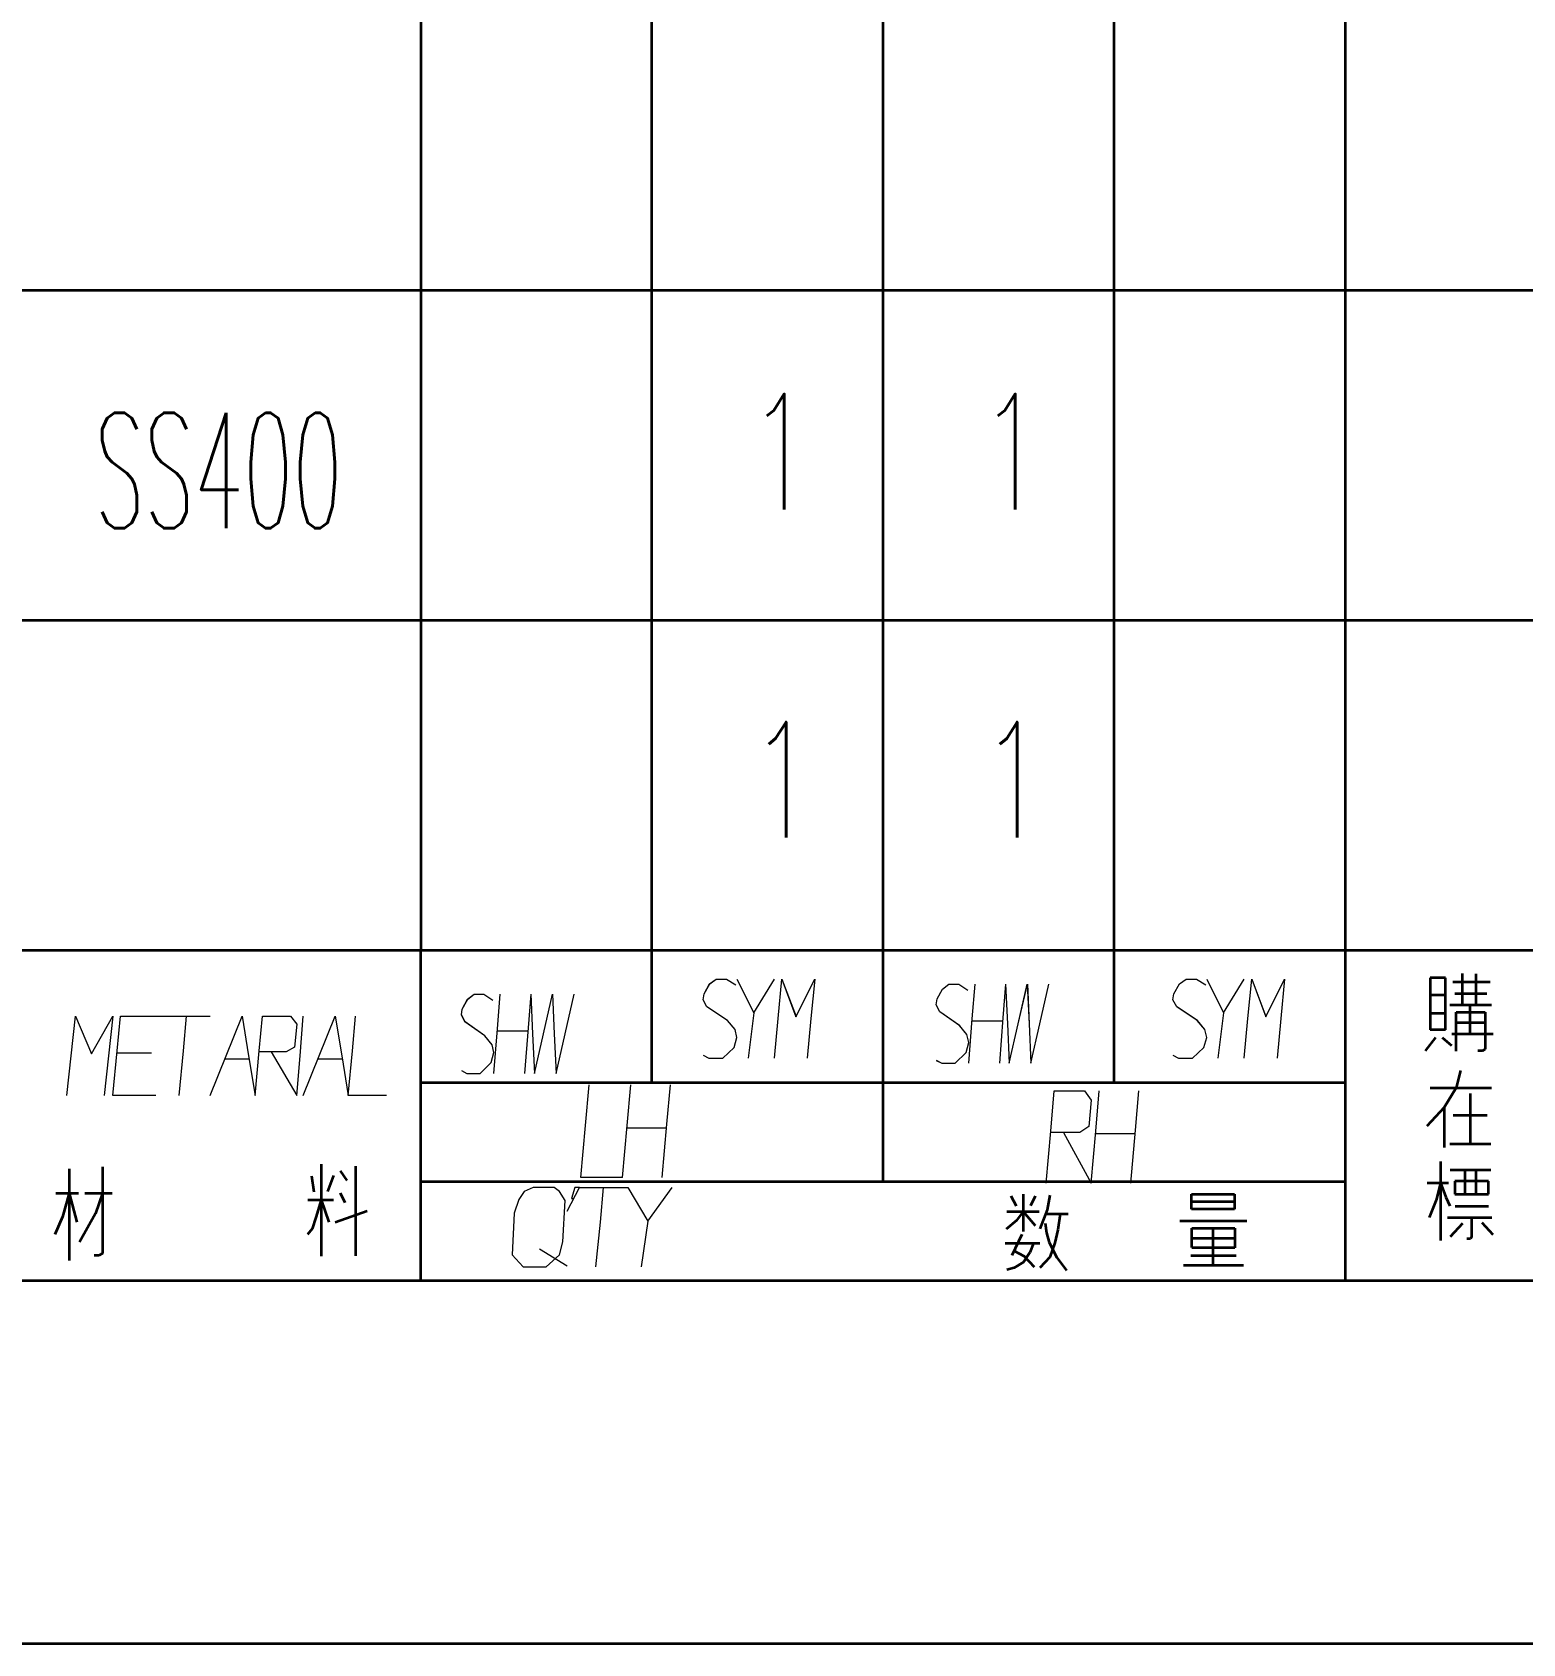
# Model space of a CAD drawing. Header units: millimetres. Extents: x 1333 to 104182, y -62616 to -5704.
# Drawn here: x 43487.09 to 43532.24, y -62437.83 to -62389 of the extents above; entities that cross this region are included whole.
import ezdxf
from ezdxf.enums import TextEntityAlignment as Align

# ---------------------------------------------------------------- set-up
doc = ezdxf.new("R2010")
doc.units = ezdxf.units.MM
doc.header["$LTSCALE"] = 0.5
doc.layers.add('08', color=1, linetype='Continuous')
doc.layers.add('SHM_LABEL', color=40, linetype='Continuous')
doc.styles.get("Standard").update_dxf_attribs({"font": 'simplex.shx'})

# ---------------------------------------------------------------- blocks, each defined once
blk = doc.blocks.new('D')
at = {"color": 7, "lineweight": 35}
for p, q in [((54356.08, -14049.043), (54076.08, -14049.043)), ((54356.08, -14069.043), (54076.08, -14069.043))]:
    blk.add_line(p, q, dxfattribs=at)
at = {"color": 7, "lineweight": 35, "ltscale": 0.25}
for p, q in [((54220.08, -14049.043), (54220.08, -14069.043)), ((54234.08, -14069.043), (54234.08, -14049.043)), ((54248.08, -14069.043), (54248.08, -14049.043)), ((54262.08, -14069.043), (54262.08, -14049.043)), ((54276.08, -14049.043), (54276.08, -14069.043))]:
    blk.add_line(p, q, dxfattribs=at)
blk = doc.blocks.new('arwear')
at = {"layer": '08', "color": 3, "xscale": 0.5, "yscale": 0.5, "zscale": 0.5}
for p in [(26347.04, -5572.506), (26347.04, -5582.506), (26347.04, -5592.506)]:
    blk.add_blockref('D', p, dxfattribs=at)
blk = doc.blocks.new('999')
at = {"color": 7, "lineweight": 35, "ltscale": 0.25}
for p, q in [((75711.98, -11391.12), (75711.98, -11301.12)), ((75732.98, -11391.12), (75732.98, -11301.12)), ((75753.98, -11391.12), (75753.98, -11301.12)), ((75774.98, -11301.12), (75774.98, -11391.12)), ((75690.98, -11331.12), (75690.98, -11391.12)), ((75690.98, -11391.12), (75690.98, -11421.12)), ((75711.98, -11421.12), (75711.98, -11391.12)), ((75732.98, -11421.12), (75732.98, -11391.12)), ((75753.98, -11421.12), (75753.98, -11391.12)), ((75774.98, -11391.12), (75774.98, -11421.12)), ((75690.98, -11451.12), (75690.98, -11421.12)), ((75690.98, -11451.12), (75690.98, -11421.12)), ((75774.98, -11421.12), (75774.98, -11451.12)), ((75774.98, -11421.12), (75774.98, -11451.12))]:
    blk.add_line(p, q, dxfattribs=at)
at = {"color": 7, "lineweight": 35}
for p, q in [((75894.98, -11361.12), (75474.98, -11361.12)), ((75894.98, -11391.12), (75474.98, -11391.12)), ((75894.98, -11421.12), (75474.98, -11421.12)), ((75894.98, -11421.12), (75474.98, -11421.12)), ((75894.98, -11421.12), (75474.98, -11421.12)), ((75690.98, -11433.12), (75774.98, -11433.12)), ((75690.98, -11433.12), (75774.98, -11433.12)), ((75774.98, -11442.12), (75690.98, -11442.12)), ((75774.98, -11442.12), (75690.98, -11442.12)), ((75894.98, -11451.12), (75474.98, -11451.12)), ((75894.98, -11451.12), (75474.98, -11451.12)), ((75894.98, -11451.12), (75474.98, -11451.12)), ((75894.98, -11451.12), (75474.98, -11451.12)), ((75849.98, -11484.12), (75474.98, -11484.12))]:
    blk.add_line(p, q, dxfattribs=at)
at = {"color": 7, "lineweight": 35, "ltscale": 0.1}
for p, q in [((75711.98, -11433.12), (75711.98, -11421.12)), ((75711.98, -11433.12), (75711.98, -11421.12)), ((75753.98, -11433.12), (75753.98, -11421.12)), ((75753.98, -11433.12), (75753.98, -11421.12))]:
    blk.add_line(p, q, dxfattribs=at)
at = {"color": 7, "lineweight": 35, "ltscale": 0.175}
blk.add_line((75732.98, -11442.12), (75732.98, -11421.12), dxfattribs=at)
blk.add_line((75732.98, -11442.12), (75732.98, -11421.12), dxfattribs=at)
at = {"color": 7, "lineweight": 35, "ltscale": 0.023636}
blk.add_line((75785.64, -11426.04), (75785.64, -11423.2), dxfattribs=at)
blk.add_line((75785.64, -11426.04), (75785.64, -11423.2), dxfattribs=at)
at = {"color": 7, "lineweight": 35, "ltscale": 0.023444}
blk.add_line((75786.87, -11426.04), (75786.87, -11423.22), dxfattribs=at)
blk.add_line((75786.87, -11426.04), (75786.87, -11423.22), dxfattribs=at)
at = {"color": 7, "lineweight": 35, "ltscale": 0.0392}
for p, q in [((75782.69, -11423.6), (75782.69, -11428.3)), ((75782.69, -11423.6), (75782.69, -11428.3)), ((75784.1, -11428.3), (75784.1, -11423.6)), ((75784.1, -11428.3), (75784.1, -11423.6))]:
    blk.add_line(p, q, dxfattribs=at)
at = {"color": 7, "lineweight": 35, "ltscale": 0.011743}
for p, q in [((75784.1, -11423.6), (75782.69, -11423.6)), ((75784.1, -11423.6), (75782.69, -11423.6)), ((75784.1, -11425.17), (75782.69, -11425.17)), ((75784.1, -11425.17), (75782.69, -11425.17)), ((75782.69, -11426.79), (75784.1, -11426.79)), ((75782.69, -11426.79), (75784.1, -11426.79)), ((75782.69, -11428.3), (75784.1, -11428.3)), ((75782.69, -11428.3), (75784.1, -11428.3))]:
    blk.add_line(p, q, dxfattribs=at)
at = {"color": 7, "lineweight": 35, "ltscale": 0.028223}
blk.add_line((75784.74, -11423.96), (75788.13, -11423.96), dxfattribs=at)
blk.add_line((75784.74, -11423.96), (75788.13, -11423.96), dxfattribs=at)
at = {"color": 7, "lineweight": 35, "ltscale": 0.02406}
blk.add_line((75784.95, -11425.01), (75787.84, -11425.01), dxfattribs=at)
blk.add_line((75784.95, -11425.01), (75787.84, -11425.01), dxfattribs=at)
at = {"color": 7, "lineweight": 35, "ltscale": 0.031445}
blk.add_line((75784.49, -11426.04), (75788.27, -11426.04), dxfattribs=at)
blk.add_line((75784.49, -11426.04), (75788.27, -11426.04), dxfattribs=at)
at = {"color": 7, "lineweight": 35, "ltscale": 0.021924}
blk.add_line((75786.31, -11426.04), (75786.31, -11428.67), dxfattribs=at)
blk.add_line((75786.31, -11426.04), (75786.31, -11428.67), dxfattribs=at)
at = {"color": 7, "lineweight": 35, "ltscale": 0.029422}
blk.add_line((75785.05, -11430.25), (75785.05, -11426.72), dxfattribs=at)
blk.add_line((75785.05, -11430.25), (75785.05, -11426.72), dxfattribs=at)
at = {"color": 7, "lineweight": 35, "ltscale": 0.022058}
for p, q in [((75785.05, -11426.72), (75787.7, -11426.72)), ((75785.05, -11426.72), (75787.7, -11426.72)), ((75785.05, -11427.65), (75787.7, -11427.65)), ((75785.05, -11427.65), (75787.7, -11427.65))]:
    blk.add_line(p, q, dxfattribs=at)
at = {"color": 7, "lineweight": 35, "ltscale": 0.027902}
blk.add_line((75787.7, -11426.72), (75787.7, -11430.07), dxfattribs=at)
blk.add_line((75787.7, -11426.72), (75787.7, -11430.07), dxfattribs=at)
at = {"color": 7, "lineweight": 35, "ltscale": 0.012808}
blk.add_line((75783.17, -11429.01), (75782.24, -11430.24), dxfattribs=at)
blk.add_line((75783.17, -11429.01), (75782.24, -11430.24), dxfattribs=at)
at = {"color": 7, "lineweight": 35, "ltscale": 0.009159}
blk.add_line((75783.8, -11429.02), (75784.64, -11429.73), dxfattribs=at)
blk.add_line((75783.8, -11429.02), (75784.64, -11429.73), dxfattribs=at)
at = {"color": 7, "lineweight": 35, "ltscale": 0.031348}
blk.add_line((75784.65, -11428.67), (75788.42, -11428.67), dxfattribs=at)
blk.add_line((75784.65, -11428.67), (75788.42, -11428.67), dxfattribs=at)
at = {"color": 7, "lineweight": 35, "ltscale": 0.003479}
blk.add_line((75787.44, -11430.22), (75787.02, -11430.22), dxfattribs=at)
blk.add_line((75787.44, -11430.22), (75787.02, -11430.22), dxfattribs=at)
at = {"color": 7, "lineweight": 35, "ltscale": 0.002541}
blk.add_line((75787.7, -11430.07), (75787.44, -11430.22), dxfattribs=at)
blk.add_line((75787.7, -11430.07), (75787.44, -11430.22), dxfattribs=at)
at = {"color": 7, "lineweight": 35, "ltscale": 0.013509}
blk.add_line((75785.45, -11432.03), (75785.05, -11433.6), dxfattribs=at)
blk.add_line((75785.45, -11432.03), (75785.05, -11433.6), dxfattribs=at)
at = {"color": 7, "lineweight": 35, "ltscale": 0.046594}
blk.add_line((75782.69, -11433.6), (75788.28, -11433.6), dxfattribs=at)
blk.add_line((75782.69, -11433.6), (75788.28, -11433.6), dxfattribs=at)
at = {"color": 7, "lineweight": 35, "ltscale": 0.017377}
blk.add_line((75785.05, -11433.6), (75783.96, -11435.38), dxfattribs=at)
blk.add_line((75785.05, -11433.6), (75783.96, -11435.38), dxfattribs=at)
at = {"color": 7, "lineweight": 35, "ltscale": 0.038058}
blk.add_line((75786.32, -11434.12), (75786.32, -11438.69), dxfattribs=at)
blk.add_line((75786.32, -11434.12), (75786.32, -11438.69), dxfattribs=at)
at = {"color": 7, "lineweight": 35, "ltscale": 0.019193}
blk.add_line((75783.96, -11435.38), (75782.4, -11437.07), dxfattribs=at)
blk.add_line((75783.96, -11435.38), (75782.4, -11437.07), dxfattribs=at)
at = {"color": 7, "lineweight": 35, "ltscale": 0.030276}
blk.add_line((75783.96, -11435.38), (75783.96, -11439.01), dxfattribs=at)
blk.add_line((75783.96, -11435.38), (75783.96, -11439.01), dxfattribs=at)
at = {"color": 7, "lineweight": 35, "ltscale": 0.025574}
for p, q in [((75784.79, -11436.07), (75787.86, -11436.07)), ((75784.79, -11436.07), (75787.86, -11436.07)), ((75787.99, -11442.06), (75784.93, -11442.06)), ((75787.99, -11442.06), (75784.93, -11442.06)), ((75784.93, -11443.27), (75787.99, -11443.27)), ((75784.93, -11443.27), (75787.99, -11443.27))]:
    blk.add_line(p, q, dxfattribs=at)
at = {"color": 7, "lineweight": 35, "ltscale": 0.030969}
blk.add_line((75784.48, -11438.69), (75788.2, -11438.69), dxfattribs=at)
blk.add_line((75784.48, -11438.69), (75788.2, -11438.69), dxfattribs=at)
at = {"color": 7, "lineweight": 35, "ltscale": 0.069342}
blk.add_line((75659.01, -11440.96), (75659.01, -11449.28), dxfattribs=at)
blk.add_line((75659.01, -11440.96), (75659.01, -11449.28), dxfattribs=at)
at = {"color": 7, "lineweight": 35, "ltscale": 0.06571}
blk.add_line((75662.05, -11440.77), (75662.05, -11448.65), dxfattribs=at)
blk.add_line((75662.05, -11440.77), (75662.05, -11448.65), dxfattribs=at)
at = {"color": 7, "lineweight": 35, "ltscale": 0.069489}
blk.add_line((75681.92, -11440.54), (75681.92, -11448.88), dxfattribs=at)
blk.add_line((75681.92, -11440.54), (75681.92, -11448.88), dxfattribs=at)
at = {"color": 7, "lineweight": 35, "ltscale": 0.008663}
blk.add_line((75683.66, -11441.15), (75684.25, -11442.01), dxfattribs=at)
blk.add_line((75683.66, -11441.15), (75684.25, -11442.01), dxfattribs=at)
at = {"color": 7, "lineweight": 35, "ltscale": 0.067746}
blk.add_line((75685.05, -11440.72), (75685.03, -11448.85), dxfattribs=at)
blk.add_line((75685.05, -11440.72), (75685.03, -11448.85), dxfattribs=at)
at = {"color": 7, "lineweight": 35, "ltscale": 0.059796}
blk.add_line((75783.63, -11440.29), (75783.63, -11447.46), dxfattribs=at)
blk.add_line((75783.63, -11440.29), (75783.63, -11447.46), dxfattribs=at)
at = {"color": 7, "lineweight": 35, "ltscale": 0.030872}
blk.add_line((75784.52, -11441.03), (75788.22, -11441.03), dxfattribs=at)
blk.add_line((75784.52, -11441.03), (75788.22, -11441.03), dxfattribs=at)
at = {"color": 7, "lineweight": 35, "ltscale": 0.018698}
for p, q in [((75785.88, -11443.27), (75785.88, -11441.03)), ((75785.88, -11443.27), (75785.88, -11441.03)), ((75786.89, -11443.27), (75786.89, -11441.03)), ((75786.89, -11443.27), (75786.89, -11441.03))]:
    blk.add_line(p, q, dxfattribs=at)
at = {"color": 7, "lineweight": 35, "ltscale": 0.012191}
blk.add_line((75681.05, -11441.59), (75681.25, -11443.04), dxfattribs=at)
blk.add_line((75681.05, -11441.59), (75681.25, -11443.04), dxfattribs=at)
at = {"color": 7, "lineweight": 35, "ltscale": 0.012873}
blk.add_line((75683.03, -11441.57), (75682.49, -11443.02), dxfattribs=at)
blk.add_line((75683.03, -11441.57), (75682.49, -11443.02), dxfattribs=at)
at = {"color": 7, "lineweight": 35, "ltscale": 0.016113}
blk.add_line((75782.43, -11442.22), (75784.36, -11442.22), dxfattribs=at)
blk.add_line((75782.43, -11442.22), (75784.36, -11442.22), dxfattribs=at)
at = {"color": 7, "lineweight": 35, "ltscale": 0.012802}
blk.add_line((75783.63, -11442.22), (75783.27, -11443.71), dxfattribs=at)
blk.add_line((75783.63, -11442.22), (75783.27, -11443.71), dxfattribs=at)
at = {"color": 7, "lineweight": 35, "ltscale": 0.011619}
blk.add_line((75783.63, -11442.22), (75784.11, -11443.53), dxfattribs=at)
blk.add_line((75783.63, -11442.22), (75784.11, -11443.53), dxfattribs=at)
at = {"color": 7, "lineweight": 35, "ltscale": 0.010062}
for p, q in [((75784.93, -11442.06), (75784.93, -11443.27)), ((75784.93, -11442.06), (75784.93, -11443.27)), ((75787.99, -11443.27), (75787.99, -11442.06)), ((75787.99, -11443.27), (75787.99, -11442.06))]:
    blk.add_line(p, q, dxfattribs=at)
at = {"color": 7, "lineweight": 35, "ltscale": 0.016968}
blk.add_line((75657.82, -11443.15), (75659.86, -11443.15), dxfattribs=at)
blk.add_line((75657.82, -11443.15), (75659.86, -11443.15), dxfattribs=at)
at = {"color": 7, "lineweight": 35, "ltscale": 0.018792}
blk.add_line((75659.01, -11443.15), (75658.42, -11445.32), dxfattribs=at)
blk.add_line((75659.01, -11443.15), (75658.42, -11445.32), dxfattribs=at)
at = {"color": 7, "lineweight": 35, "ltscale": 0.022987}
blk.add_line((75659.01, -11443.15), (75659.72, -11445.81), dxfattribs=at)
blk.add_line((75659.01, -11443.15), (75659.72, -11445.81), dxfattribs=at)
at = {"color": 7, "lineweight": 35, "ltscale": 0.02074}
blk.add_line((75660.45, -11443.18), (75662.94, -11443.18), dxfattribs=at)
blk.add_line((75660.45, -11443.18), (75662.94, -11443.18), dxfattribs=at)
at = {"color": 7, "lineweight": 35, "ltscale": 0.016182}
blk.add_line((75662.05, -11443.18), (75661.41, -11445.01), dxfattribs=at)
blk.add_line((75662.05, -11443.18), (75661.41, -11445.01), dxfattribs=at)
at = {"color": 7, "lineweight": 35, "ltscale": 0.01958}
blk.add_line((75680.7, -11443.77), (75683.05, -11443.77), dxfattribs=at)
blk.add_line((75680.7, -11443.77), (75683.05, -11443.77), dxfattribs=at)
at = {"color": 7, "lineweight": 35, "ltscale": 0.013935}
blk.add_line((75681.92, -11443.77), (75681.44, -11445.38), dxfattribs=at)
blk.add_line((75681.92, -11443.77), (75681.44, -11445.38), dxfattribs=at)
at = {"color": 7, "lineweight": 35, "ltscale": 0.01783}
blk.add_line((75681.92, -11443.77), (75682.61, -11445.79), dxfattribs=at)
blk.add_line((75681.92, -11443.77), (75682.61, -11445.79), dxfattribs=at)
at = {"color": 7, "lineweight": 35, "ltscale": 0.008252}
blk.add_line((75683.64, -11443.12), (75684.07, -11444.01), dxfattribs=at)
blk.add_line((75683.64, -11443.12), (75684.07, -11444.01), dxfattribs=at)
at = {"color": 7, "lineweight": 35, "ltscale": 0.008518}
blk.add_line((75744.59, -11443.41), (75745.07, -11444.31), dxfattribs=at)
blk.add_line((75744.59, -11443.41), (75745.07, -11444.31), dxfattribs=at)
at = {"color": 7, "lineweight": 35, "ltscale": 0.028314}
blk.add_line((75745.71, -11443.25), (75745.71, -11446.65), dxfattribs=at)
blk.add_line((75745.71, -11443.25), (75745.71, -11446.65), dxfattribs=at)
at = {"color": 7, "lineweight": 35, "ltscale": 0.008176}
blk.add_line((75746.79, -11443.44), (75746.37, -11444.32), dxfattribs=at)
blk.add_line((75746.79, -11443.44), (75746.37, -11444.32), dxfattribs=at)
at = {"color": 7, "lineweight": 35, "ltscale": 0.011314}
blk.add_line((75748.13, -11443.35), (75747.88, -11444.68), dxfattribs=at)
blk.add_line((75748.13, -11443.35), (75747.88, -11444.68), dxfattribs=at)
at = {"color": 7, "lineweight": 35, "ltscale": 0.011401}
for p, q in [((75761, -11444.62), (75761, -11443.25)), ((75761, -11444.62), (75761, -11443.25)), ((75764.92, -11443.25), (75764.92, -11444.62)), ((75764.92, -11443.25), (75764.92, -11444.62))]:
    blk.add_line(p, q, dxfattribs=at)
at = {"color": 7, "lineweight": 35, "ltscale": 0.032642}
for p, q in [((75761, -11443.91), (75764.92, -11443.91)), ((75761, -11443.91), (75764.92, -11443.91)), ((75764.92, -11444.62), (75761, -11444.62)), ((75764.92, -11444.62), (75761, -11444.62)), ((75761.03, -11446.34), (75764.95, -11446.34)), ((75761.03, -11446.34), (75764.95, -11446.34)), ((75761.03, -11447.26), (75764.95, -11447.26)), ((75761.03, -11447.26), (75764.95, -11447.26)), ((75764.95, -11448.13), (75761.03, -11448.13)), ((75764.95, -11448.13), (75761.03, -11448.13))]:
    blk.add_line(p, q, dxfattribs=at)
at = {"color": 7, "lineweight": 35, "ltscale": 0.032544}
blk.add_line((75761.02, -11443.25), (75764.92, -11443.25), dxfattribs=at)
blk.add_line((75761.02, -11443.25), (75764.92, -11443.25), dxfattribs=at)
at = {"color": 7, "lineweight": 35, "ltscale": 0.015063}
blk.add_line((75783.27, -11443.71), (75782.59, -11445.39), dxfattribs=at)
blk.add_line((75783.27, -11443.71), (75782.59, -11445.39), dxfattribs=at)
at = {"color": 7, "lineweight": 35, "ltscale": 0.007294}
blk.add_line((75784.11, -11443.53), (75784.49, -11444.32), dxfattribs=at)
blk.add_line((75784.11, -11443.53), (75784.49, -11444.32), dxfattribs=at)
at = {"color": 7, "lineweight": 35, "ltscale": 0.014579}
blk.add_line((75658.42, -11445.32), (75657.72, -11446.93), dxfattribs=at)
blk.add_line((75658.42, -11445.32), (75657.72, -11446.93), dxfattribs=at)
at = {"color": 7, "lineweight": 35, "ltscale": 0.024906}
blk.add_line((75661.41, -11445.01), (75659.97, -11447.63), dxfattribs=at)
blk.add_line((75661.41, -11445.01), (75659.97, -11447.63), dxfattribs=at)
at = {"color": 7, "lineweight": 35, "ltscale": 0.009193}
blk.add_line((75681.44, -11445.38), (75681.1, -11446.42), dxfattribs=at)
blk.add_line((75681.44, -11445.38), (75681.1, -11446.42), dxfattribs=at)
at = {"color": 7, "lineweight": 35, "ltscale": 0.025879}
blk.add_line((75683.19, -11445.81), (75686.11, -11444.76), dxfattribs=at)
blk.add_line((75683.19, -11445.81), (75686.11, -11444.76), dxfattribs=at)
at = {"color": 7, "lineweight": 35, "ltscale": 0.024341}
blk.add_line((75744.24, -11444.82), (75747.16, -11444.82), dxfattribs=at)
blk.add_line((75744.24, -11444.82), (75747.16, -11444.82), dxfattribs=at)
at = {"color": 7, "lineweight": 35, "ltscale": 0.008584}
blk.add_line((75745.71, -11444.82), (75745.11, -11445.66), dxfattribs=at)
blk.add_line((75745.71, -11444.82), (75745.11, -11445.66), dxfattribs=at)
at = {"color": 7, "lineweight": 35, "ltscale": 0.014026}
blk.add_line((75745.71, -11444.82), (75746.79, -11446.11), dxfattribs=at)
blk.add_line((75745.71, -11444.82), (75746.79, -11446.11), dxfattribs=at)
at = {"color": 7, "lineweight": 35, "ltscale": 0.01548}
blk.add_line((75747.88, -11444.68), (75747.22, -11446.42), dxfattribs=at)
blk.add_line((75747.88, -11444.68), (75747.22, -11446.42), dxfattribs=at)
at = {"color": 7, "lineweight": 35, "ltscale": 0.017078}
blk.add_line((75747.74, -11445.03), (75749.79, -11445.03), dxfattribs=at)
blk.add_line((75747.74, -11445.03), (75749.79, -11445.03), dxfattribs=at)
at = {"color": 7, "lineweight": 35, "ltscale": 0.012422}
blk.add_line((75749.06, -11445.03), (75748.86, -11446.51), dxfattribs=at)
blk.add_line((75749.06, -11445.03), (75748.86, -11446.51), dxfattribs=at)
at = {"color": 7, "lineweight": 35, "ltscale": 0.033533}
blk.add_line((75784.27, -11445.37), (75788.29, -11445.37), dxfattribs=at)
blk.add_line((75784.27, -11445.37), (75788.29, -11445.37), dxfattribs=at)
at = {"color": 7, "lineweight": 35, "ltscale": 0.025293}
blk.add_line((75784.96, -11444.34), (75787.99, -11444.34), dxfattribs=at)
blk.add_line((75784.96, -11444.34), (75787.99, -11444.34), dxfattribs=at)
at = {"color": 7, "lineweight": 35, "ltscale": 0.014618}
blk.add_line((75786.46, -11445.37), (75786.46, -11447.12), dxfattribs=at)
blk.add_line((75786.46, -11445.37), (75786.46, -11447.12), dxfattribs=at)
at = {"color": 7, "lineweight": 35, "ltscale": 0.005467}
blk.add_line((75681.1, -11446.42), (75680.68, -11446.93), dxfattribs=at)
blk.add_line((75681.1, -11446.42), (75680.68, -11446.93), dxfattribs=at)
at = {"color": 7, "lineweight": 35, "ltscale": 0.010166}
blk.add_line((75745.11, -11445.66), (75744.18, -11446.45), dxfattribs=at)
blk.add_line((75745.11, -11445.66), (75744.18, -11446.45), dxfattribs=at)
at = {"color": 7, "lineweight": 35, "ltscale": 0.017617}
blk.add_line((75745.59, -11446.93), (75744.68, -11448.84), dxfattribs=at)
blk.add_line((75745.59, -11446.93), (75744.68, -11448.84), dxfattribs=at)
at = {"color": 7, "lineweight": 35, "ltscale": 0.007306}
blk.add_line((75747.7, -11445.9), (75747.82, -11446.77), dxfattribs=at)
blk.add_line((75747.7, -11445.9), (75747.82, -11446.77), dxfattribs=at)
at = {"color": 7, "lineweight": 35, "ltscale": 0.007537}
blk.add_line((75747.82, -11446.77), (75748.07, -11447.64), dxfattribs=at)
blk.add_line((75747.82, -11446.77), (75748.07, -11447.64), dxfattribs=at)
at = {"color": 7, "lineweight": 35, "ltscale": 0.01008}
blk.add_line((75748.86, -11446.51), (75748.59, -11447.69), dxfattribs=at)
blk.add_line((75748.86, -11446.51), (75748.59, -11447.69), dxfattribs=at)
at = {"color": 7, "lineweight": 35, "ltscale": 0.050842}
blk.add_line((75759.94, -11445.68), (75766.04, -11445.68), dxfattribs=at)
blk.add_line((75759.94, -11445.68), (75766.04, -11445.68), dxfattribs=at)
at = {"color": 7, "lineweight": 35, "ltscale": 0.014771}
blk.add_line((75761.03, -11448.11), (75761.03, -11446.34), dxfattribs=at)
blk.add_line((75761.03, -11448.11), (75761.03, -11446.34), dxfattribs=at)
at = {"color": 7, "lineweight": 35, "ltscale": 0.028152}
blk.add_line((75762.96, -11446.34), (75762.96, -11449.72), dxfattribs=at)
blk.add_line((75762.96, -11446.34), (75762.96, -11449.72), dxfattribs=at)
at = {"color": 7, "lineweight": 35, "ltscale": 0.014868}
blk.add_line((75764.95, -11446.34), (75764.95, -11448.13), dxfattribs=at)
blk.add_line((75764.95, -11446.34), (75764.95, -11448.13), dxfattribs=at)
at = {"color": 7, "lineweight": 35, "ltscale": 0.013686}
blk.add_line((75785.63, -11445.92), (75784.52, -11447.13), dxfattribs=at)
blk.add_line((75785.63, -11445.92), (75784.52, -11447.13), dxfattribs=at)
at = {"color": 7, "lineweight": 35, "ltscale": 0.012279}
blk.add_line((75787.39, -11445.84), (75788.39, -11446.93), dxfattribs=at)
blk.add_line((75787.39, -11445.84), (75788.39, -11446.93), dxfattribs=at)
at = {"color": 7, "lineweight": 35, "ltscale": 0.026282}
blk.add_line((75744.08, -11447.7), (75747.24, -11447.7), dxfattribs=at)
blk.add_line((75744.08, -11447.7), (75747.24, -11447.7), dxfattribs=at)
at = {"color": 7, "lineweight": 35, "ltscale": 0.008672}
blk.add_line((75744.89, -11448.41), (75745.81, -11448.9), dxfattribs=at)
blk.add_line((75744.89, -11448.41), (75745.81, -11448.9), dxfattribs=at)
at = {"color": 7, "lineweight": 35, "ltscale": 0.00769}
blk.add_line((75746.64, -11447.7), (75746.33, -11448.57), dxfattribs=at)
blk.add_line((75746.64, -11447.7), (75746.33, -11448.57), dxfattribs=at)
at = {"color": 7, "lineweight": 35, "ltscale": 0.012889}
blk.add_line((75748.07, -11447.64), (75748.77, -11449.02), dxfattribs=at)
blk.add_line((75748.07, -11447.64), (75748.77, -11449.02), dxfattribs=at)
at = {"color": 7, "lineweight": 35, "ltscale": 0.011406}
blk.add_line((75748.59, -11447.69), (75748.13, -11448.98), dxfattribs=at)
blk.add_line((75748.59, -11447.69), (75748.13, -11448.98), dxfattribs=at)
at = {"color": 7, "lineweight": 35, "ltscale": 0.002759}
blk.add_line((75786.35, -11447.32), (75786.02, -11447.32), dxfattribs=at)
blk.add_line((75786.35, -11447.32), (75786.02, -11447.32), dxfattribs=at)
at = {"color": 7, "lineweight": 35, "ltscale": 0.001881}
blk.add_line((75786.46, -11447.12), (75786.35, -11447.32), dxfattribs=at)
blk.add_line((75786.46, -11447.12), (75786.35, -11447.32), dxfattribs=at)
at = {"color": 7, "lineweight": 35, "ltscale": 0.003687}
blk.add_line((75661.73, -11448.84), (75661.29, -11448.84), dxfattribs=at)
blk.add_line((75661.73, -11448.84), (75661.29, -11448.84), dxfattribs=at)
at = {"color": 7, "lineweight": 35, "ltscale": 0.003115}
blk.add_line((75662.05, -11448.65), (75661.73, -11448.84), dxfattribs=at)
blk.add_line((75662.05, -11448.65), (75661.73, -11448.84), dxfattribs=at)
at = {"color": 7, "lineweight": 35, "ltscale": 0.005721}
blk.add_line((75744.88, -11449.94), (75744.22, -11450.14), dxfattribs=at)
blk.add_line((75744.88, -11449.94), (75744.22, -11450.14), dxfattribs=at)
at = {"color": 7, "lineweight": 35, "ltscale": 0.008287}
blk.add_line((75745.73, -11449.43), (75744.88, -11449.94), dxfattribs=at)
blk.add_line((75745.73, -11449.43), (75744.88, -11449.94), dxfattribs=at)
at = {"color": 7, "lineweight": 35, "ltscale": 0.008688}
blk.add_line((75746.33, -11448.57), (75745.73, -11449.43), dxfattribs=at)
blk.add_line((75746.33, -11448.57), (75745.73, -11449.43), dxfattribs=at)
at = {"color": 7, "lineweight": 35, "ltscale": 0.010938}
blk.add_line((75745.81, -11448.9), (75746.72, -11449.85), dxfattribs=at)
blk.add_line((75745.81, -11448.9), (75746.72, -11449.85), dxfattribs=at)
at = {"color": 7, "lineweight": 35, "ltscale": 0.011033}
blk.add_line((75748.13, -11448.98), (75747.22, -11449.94), dxfattribs=at)
blk.add_line((75748.13, -11448.98), (75747.22, -11449.94), dxfattribs=at)
at = {"color": 7, "lineweight": 35, "ltscale": 0.012107}
blk.add_line((75748.77, -11449.02), (75749.64, -11450.19), dxfattribs=at)
blk.add_line((75748.77, -11449.02), (75749.64, -11450.19), dxfattribs=at)
at = {"color": 7, "lineweight": 35, "ltscale": 0.045593}
blk.add_line((75760.27, -11449.72), (75765.74, -11449.72), dxfattribs=at)
blk.add_line((75760.27, -11449.72), (75765.74, -11449.72), dxfattribs=at)
at = {"color": 7, "lineweight": 35, "ltscale": 0.034314}
blk.add_line((75760.95, -11448.83), (75765.06, -11448.83), dxfattribs=at)
blk.add_line((75760.95, -11448.83), (75765.06, -11448.83), dxfattribs=at)
at = {"color": 7, "lineweight": 13}
for points in [[(75716.63, -11430.63), (75717.14, -11430.9), (75718.42, -11430.9), (75719.44, -11429.91), (75719.7, -11429.01), (75719.53, -11428.29), (75718.84, -11427.48), (75716.97, -11426.22), (75716.63, -11425.59), (75716.71, -11425.05), (75717.22, -11424.15), (75717.82, -11423.7), (75718.76, -11423.7), (75719.61, -11424.24)], [(75716.63, -11430.63), (75717.14, -11430.9), (75718.42, -11430.9), (75719.44, -11429.91), (75719.7, -11429.01), (75719.53, -11428.29), (75718.84, -11427.48), (75716.97, -11426.22), (75716.63, -11425.59), (75716.71, -11425.05), (75717.22, -11424.15), (75717.82, -11423.7), (75718.76, -11423.7), (75719.61, -11424.24)], [(75719.7, -11423.7), (75721.23, -11426.76), (75720.72, -11430.9)], [(75719.7, -11423.7), (75721.23, -11426.76), (75720.72, -11430.9)], [(75721.23, -11426.76), (75723.11, -11423.7)], [(75721.23, -11426.76), (75723.11, -11423.7)], [(75723.11, -11430.9), (75723.45, -11427.3), (75723.79, -11423.7), (75725.07, -11427.12), (75726.77, -11423.7), (75726.43, -11427.3), (75726.09, -11430.9)], [(75723.11, -11430.9), (75723.45, -11427.3), (75723.79, -11423.7), (75725.07, -11427.12), (75726.77, -11423.7), (75726.43, -11427.3), (75726.09, -11430.9)], [(75737.81, -11431.09), (75738.31, -11431.36), (75739.53, -11431.36), (75740.52, -11430.37), (75740.76, -11429.47), (75740.6, -11428.75), (75739.94, -11427.94), (75738.14, -11426.68), (75737.81, -11426.05), (75737.9, -11425.51), (75738.39, -11424.61), (75738.96, -11424.16), (75739.86, -11424.16), (75740.68, -11424.7)], [(75737.81, -11431.09), (75738.31, -11431.36), (75739.53, -11431.36), (75740.52, -11430.37), (75740.76, -11429.47), (75740.6, -11428.75), (75739.94, -11427.94), (75738.14, -11426.68), (75737.81, -11426.05), (75737.9, -11425.51), (75738.39, -11424.61), (75738.96, -11424.16), (75739.86, -11424.16), (75740.68, -11424.7)], [(75740.76, -11431.36), (75741.09, -11427.31), (75741.34, -11424.16)], [(75740.76, -11431.36), (75741.09, -11427.31), (75741.34, -11424.16)], [(75744.12, -11424.16), (75743.87, -11427.22), (75743.55, -11431.36)], [(75744.12, -11424.16), (75743.87, -11427.22), (75743.55, -11431.36)], [(75744.12, -11424.16), (75744.28, -11427.76), (75744.45, -11431.36), (75745.27, -11427.76), (75746.09, -11424.16), (75746.25, -11427.76), (75746.41, -11431.36), (75747.23, -11427.76), (75748.05, -11424.16)], [(75744.12, -11424.16), (75744.28, -11427.76), (75744.45, -11431.36), (75745.27, -11427.76), (75746.09, -11424.16), (75746.25, -11427.76), (75746.41, -11431.36), (75747.23, -11427.76), (75748.05, -11424.16)], [(75759.32, -11430.63), (75759.83, -11430.9), (75761.11, -11430.9), (75762.13, -11429.91), (75762.39, -11429.01), (75762.22, -11428.29), (75761.54, -11427.48), (75759.66, -11426.22), (75759.32, -11425.59), (75759.4, -11425.05), (75759.92, -11424.15), (75760.51, -11423.7), (75761.45, -11423.7), (75762.3, -11424.24)], [(75759.32, -11430.63), (75759.83, -11430.9), (75761.11, -11430.9), (75762.13, -11429.91), (75762.39, -11429.01), (75762.22, -11428.29), (75761.54, -11427.48), (75759.66, -11426.22), (75759.32, -11425.59), (75759.4, -11425.05), (75759.92, -11424.15), (75760.51, -11423.7), (75761.45, -11423.7), (75762.3, -11424.24)], [(75762.39, -11423.7), (75763.92, -11426.76), (75763.41, -11430.9)], [(75762.39, -11423.7), (75763.92, -11426.76), (75763.41, -11430.9)], [(75763.92, -11426.76), (75765.8, -11423.7)], [(75763.92, -11426.76), (75765.8, -11423.7)], [(75765.8, -11430.9), (75766.14, -11427.3), (75766.48, -11423.7), (75767.76, -11427.12), (75769.46, -11423.7), (75769.12, -11427.3), (75768.78, -11430.9)], [(75765.8, -11430.9), (75766.14, -11427.3), (75766.48, -11423.7), (75767.76, -11427.12), (75769.46, -11423.7), (75769.12, -11427.3), (75768.78, -11430.9)], [(75694.66, -11432.01), (75695.15, -11432.28), (75696.38, -11432.28), (75697.36, -11431.29), (75697.61, -11430.39), (75697.45, -11429.67), (75696.79, -11428.86), (75694.99, -11427.6), (75694.66, -11426.97), (75694.74, -11426.43), (75695.23, -11425.53), (75695.81, -11425.08), (75696.71, -11425.08), (75697.53, -11425.62)], [(75694.66, -11432.01), (75695.15, -11432.28), (75696.38, -11432.28), (75697.36, -11431.29), (75697.61, -11430.39), (75697.45, -11429.67), (75696.79, -11428.86), (75694.99, -11427.6), (75694.66, -11426.97), (75694.74, -11426.43), (75695.23, -11425.53), (75695.81, -11425.08), (75696.71, -11425.08), (75697.53, -11425.62)], [(75697.61, -11432.28), (75697.94, -11428.23), (75698.18, -11425.08)], [(75697.61, -11432.28), (75697.94, -11428.23), (75698.18, -11425.08)], [(75700.97, -11425.08), (75700.72, -11428.14), (75700.39, -11432.28)], [(75700.97, -11425.08), (75700.72, -11428.14), (75700.39, -11432.28)], [(75700.97, -11425.08), (75701.13, -11428.68), (75701.29, -11432.28), (75702.11, -11428.68), (75702.93, -11425.08), (75703.1, -11428.68), (75703.26, -11432.28), (75704.08, -11428.68), (75704.9, -11425.08)], [(75700.97, -11425.08), (75701.13, -11428.68), (75701.29, -11432.28), (75702.11, -11428.68), (75702.93, -11425.08), (75703.1, -11428.68), (75703.26, -11432.28), (75704.08, -11428.68), (75704.9, -11425.08)], [(75658.81, -11434.29), (75659.2, -11430.69), (75659.59, -11427.09), (75661.04, -11430.51), (75662.99, -11427.09), (75662.6, -11430.69), (75662.21, -11434.29)], [(75658.81, -11434.29), (75659.2, -11430.69), (75659.59, -11427.09), (75661.04, -11430.51), (75662.99, -11427.09), (75662.6, -11430.69), (75662.21, -11434.29)], [(75666.88, -11434.29), (75662.99, -11434.29), (75663.38, -11430.24), (75663.67, -11427.09), (75667.56, -11427.09)], [(75666.88, -11434.29), (75662.99, -11434.29), (75663.38, -11430.24), (75663.67, -11427.09), (75667.56, -11427.09)], [(75667.56, -11427.09), (75671.83, -11427.09)], [(75667.56, -11427.09), (75671.83, -11427.09)], [(75669.01, -11434.29), (75669.4, -11430.24), (75669.69, -11427.09)], [(75669.01, -11434.29), (75669.4, -11430.24), (75669.69, -11427.09)], [(75671.83, -11434.29), (75673.29, -11430.69), (75674.75, -11427.09), (75675.33, -11430.69), (75675.91, -11434.29)], [(75671.83, -11434.29), (75673.29, -11430.69), (75674.75, -11427.09), (75675.33, -11430.69), (75675.91, -11434.29)], [(75675.91, -11434.29), (75676.3, -11430.24), (75676.6, -11427.09), (75679.12, -11427.09), (75679.71, -11427.81), (75679.51, -11429.88), (75678.73, -11430.33), (75676.3, -11430.33)], [(75675.91, -11434.29), (75676.3, -11430.24), (75676.6, -11427.09), (75679.12, -11427.09), (75679.71, -11427.81), (75679.51, -11429.88), (75678.73, -11430.33), (75676.3, -11430.33)], [(75679.71, -11434.29), (75680, -11430.69), (75680.29, -11427.09)], [(75679.71, -11434.29), (75680, -11430.69), (75680.29, -11427.09)], [(75680.29, -11434.29), (75681.75, -11430.69), (75683.2, -11427.09), (75683.79, -11430.69), (75684.37, -11434.29)], [(75680.29, -11434.29), (75681.75, -11430.69), (75683.2, -11427.09), (75683.79, -11430.69), (75684.37, -11434.29)], [(75687.87, -11434.29), (75684.37, -11434.29), (75684.76, -11430.24), (75685.05, -11427.09)], [(75687.87, -11434.29), (75684.37, -11434.29), (75684.76, -11430.24), (75685.05, -11427.09)], [(75741.09, -11427.49), (75743.87, -11427.49)], [(75741.09, -11427.49), (75743.87, -11427.49)], [(75697.94, -11428.41), (75700.72, -11428.41)], [(75697.94, -11428.41), (75700.72, -11428.41)], [(75663.38, -11430.42), (75666.49, -11430.42)], [(75663.38, -11430.42), (75666.49, -11430.42)], [(75677.37, -11430.33), (75679.71, -11434.29)], [(75677.37, -11430.33), (75679.71, -11434.29)], [(75673.19, -11430.96), (75675.33, -11430.96)], [(75673.19, -11430.96), (75675.33, -11430.96)], [(75681.65, -11430.96), (75683.79, -11430.96)], [(75681.65, -11430.96), (75683.79, -11430.96)], [(75709.31, -11441.73), (75705.53, -11441.73), (75705.95, -11437.01), (75706.27, -11433.33)], [(75709.31, -11441.73), (75705.53, -11441.73), (75705.95, -11437.01), (75706.27, -11433.33)], [(75709.31, -11441.73), (75709.73, -11437.01), (75710.05, -11433.33)], [(75709.31, -11441.73), (75709.73, -11437.01), (75710.05, -11433.33)], [(75713.62, -11433.33), (75713.3, -11436.9), (75712.88, -11441.73)], [(75713.62, -11433.33), (75713.3, -11436.9), (75712.88, -11441.73)], [(75747.8, -11442.27), (75748.22, -11437.54), (75748.54, -11433.87), (75751.27, -11433.87), (75751.9, -11434.71), (75751.69, -11437.12), (75750.85, -11437.65), (75748.22, -11437.65)], [(75747.8, -11442.27), (75748.22, -11437.54), (75748.54, -11433.87), (75751.27, -11433.87), (75751.9, -11434.71), (75751.69, -11437.12), (75750.85, -11437.65), (75748.22, -11437.65)], [(75751.9, -11442.27), (75752.32, -11437.54), (75752.63, -11433.87)], [(75751.9, -11442.27), (75752.32, -11437.54), (75752.63, -11433.87)], [(75756.2, -11433.87), (75755.89, -11437.44), (75755.47, -11442.27)], [(75756.2, -11433.87), (75755.89, -11437.44), (75755.47, -11442.27)], [(75709.73, -11437.22), (75713.3, -11437.22)], [(75709.73, -11437.22), (75713.3, -11437.22)], [(75749.38, -11437.65), (75751.9, -11442.27)], [(75749.38, -11437.65), (75751.9, -11442.27)], [(75752.32, -11437.75), (75755.89, -11437.75)], [(75752.32, -11437.75), (75755.89, -11437.75)], [(75704.28, -11444.81), (75705.38, -11442.65), (75704.98, -11442.65), (75704.68, -11443.64), (75704.88, -11443.64)], [(75704.28, -11444.81), (75705.38, -11442.65), (75704.98, -11442.65), (75704.68, -11443.64), (75704.88, -11443.64)], [(75705.38, -11442.65), (75709.79, -11442.65)], [(75705.38, -11442.65), (75709.79, -11442.65)], [(75706.89, -11449.85), (75707.29, -11445.8), (75707.59, -11442.65)], [(75706.89, -11449.85), (75707.29, -11445.8), (75707.59, -11442.65)], [(75709.79, -11442.65), (75711.6, -11445.71), (75711, -11449.85)], [(75709.79, -11442.65), (75711.6, -11445.71), (75711, -11449.85)], [(75711.6, -11445.71), (75713.8, -11442.65)], [(75711.6, -11445.71), (75713.8, -11442.65)], [(75701.77, -11448.23), (75704.28, -11449.76)], [(75701.77, -11448.23), (75704.28, -11449.76)]]:
    blk.add_lwpolyline(points, dxfattribs=at)
blk.add_lwpolyline([(75702.37, -11449.85), (75703.58, -11448.77), (75703.88, -11447.6), (75704.08, -11443.82), (75703.58, -11443.01), (75703.08, -11442.65), (75701.17, -11442.65), (75700.37, -11443.01), (75699.87, -11443.73), (75699.47, -11444.99), (75699.27, -11448.77), (75700.27, -11449.85)], close=True, dxfattribs=at)
blk.add_lwpolyline([(75702.37, -11449.85), (75703.58, -11448.77), (75703.88, -11447.6), (75704.08, -11443.82), (75703.58, -11443.01), (75703.08, -11442.65), (75701.17, -11442.65), (75700.37, -11443.01), (75699.87, -11443.73), (75699.47, -11444.99), (75699.27, -11448.77), (75700.27, -11449.85)], close=True, dxfattribs=at)

msp = doc.modelspace()

# ---------------------------------------------------------------- linework, layer by layer
at = {"color": 7, "lineweight": 35}
msp.add_line((43566.862, -62416.825), (43426.862, -62416.825), dxfattribs=at)
msp.add_line((43566.862, -62416.825), (43426.862, -62416.825), dxfattribs=at)
msp.add_line((43566.862, -62416.825), (43426.862, -62416.825), dxfattribs=at)
at = {"color": 7, "lineweight": 35, "ltscale": 0.25}
for p, q in [((43498.862, -62426.825), (43498.862, -62416.825)), ((43498.862, -62426.825), (43498.862, -62416.825)), ((43526.862, -62416.825), (43526.862, -62426.825)), ((43526.862, -62416.825), (43526.862, -62426.825))]:
    msp.add_line(p, q, dxfattribs=at)
at = {"color": 7, "lineweight": 35, "ltscale": 0.1}
for p, q in [((43505.862, -62420.825), (43505.862, -62416.825)), ((43505.862, -62420.825), (43505.862, -62416.825)), ((43519.862, -62420.825), (43519.862, -62416.825)), ((43519.862, -62420.825), (43519.862, -62416.825))]:
    msp.add_line(p, q, dxfattribs=at)
at = {"color": 7, "lineweight": 35, "ltscale": 0.175}
msp.add_line((43512.862, -62423.825), (43512.862, -62416.825), dxfattribs=at)
msp.add_line((43512.862, -62423.825), (43512.862, -62416.825), dxfattribs=at)
at = {"color": 7, "lineweight": 35, "ltscale": 0.0392}
for p, q in [((43529.432, -62417.652), (43529.432, -62419.22)), ((43529.432, -62417.652), (43529.432, -62419.22)), ((43529.902, -62419.22), (43529.902, -62417.652)), ((43529.902, -62419.22), (43529.902, -62417.652))]:
    msp.add_line(p, q, dxfattribs=at)
at = {"color": 7, "lineweight": 35, "ltscale": 0.011743}
for p, q in [((43529.902, -62417.652), (43529.432, -62417.652)), ((43529.902, -62417.652), (43529.432, -62417.652)), ((43529.902, -62418.176), (43529.432, -62418.176)), ((43529.902, -62418.176), (43529.432, -62418.176))]:
    msp.add_line(p, q, dxfattribs=at)
at = {"color": 7, "lineweight": 35, "ltscale": 0.028223}
msp.add_line((43530.118, -62417.773), (43531.247, -62417.773), dxfattribs=at)
msp.add_line((43530.118, -62417.773), (43531.247, -62417.773), dxfattribs=at)
at = {"color": 7, "lineweight": 35, "ltscale": 0.023636}
msp.add_line((43530.417, -62418.464), (43530.417, -62417.519), dxfattribs=at)
msp.add_line((43530.417, -62418.464), (43530.417, -62417.519), dxfattribs=at)
at = {"color": 7, "lineweight": 35, "ltscale": 0.023444}
msp.add_line((43530.826, -62418.464), (43530.826, -62417.527), dxfattribs=at)
msp.add_line((43530.826, -62418.464), (43530.826, -62417.527), dxfattribs=at)
at = {"color": 7, "lineweight": 35, "ltscale": 0.02406}
msp.add_line((43530.186, -62418.123), (43531.148, -62418.123), dxfattribs=at)
msp.add_line((43530.186, -62418.123), (43531.148, -62418.123), dxfattribs=at)
at = {"color": 7, "lineweight": 13}
for points in [[(43507.412, -62419.996), (43507.583, -62420.086), (43508.009, -62420.086), (43508.35, -62419.756), (43508.435, -62419.456), (43508.378, -62419.216), (43508.151, -62418.946), (43507.526, -62418.526), (43507.412, -62418.316), (43507.441, -62418.136), (43507.611, -62417.836), (43507.81, -62417.686), (43508.122, -62417.686), (43508.407, -62417.866)], [(43507.412, -62419.996), (43507.583, -62420.086), (43508.009, -62420.086), (43508.35, -62419.756), (43508.435, -62419.456), (43508.378, -62419.216), (43508.151, -62418.946), (43507.526, -62418.526), (43507.412, -62418.316), (43507.441, -62418.136), (43507.611, -62417.836), (43507.81, -62417.686), (43508.122, -62417.686), (43508.407, -62417.866)], [(43508.435, -62417.686), (43508.946, -62418.706), (43508.776, -62420.086)], [(43508.435, -62417.686), (43508.946, -62418.706), (43508.776, -62420.086)], [(43508.946, -62418.706), (43509.571, -62417.686)], [(43508.946, -62418.706), (43509.571, -62417.686)], [(43509.571, -62420.086), (43509.685, -62418.886), (43509.799, -62417.686), (43510.225, -62418.826), (43510.793, -62417.686), (43510.679, -62418.886), (43510.566, -62420.086)], [(43509.571, -62420.086), (43509.685, -62418.886), (43509.799, -62417.686), (43510.225, -62418.826), (43510.793, -62417.686), (43510.679, -62418.886), (43510.566, -62420.086)], [(43514.474, -62420.149), (43514.638, -62420.239), (43515.047, -62420.239), (43515.375, -62419.909), (43515.457, -62419.609), (43515.402, -62419.369), (43515.184, -62419.099), (43514.583, -62418.679), (43514.474, -62418.469), (43514.501, -62418.289), (43514.665, -62417.989), (43514.856, -62417.839), (43515.157, -62417.839), (43515.43, -62418.019)], [(43514.474, -62420.149), (43514.638, -62420.239), (43515.047, -62420.239), (43515.375, -62419.909), (43515.457, -62419.609), (43515.402, -62419.369), (43515.184, -62419.099), (43514.583, -62418.679), (43514.474, -62418.469), (43514.501, -62418.289), (43514.665, -62417.989), (43514.856, -62417.839), (43515.157, -62417.839), (43515.43, -62418.019)], [(43515.457, -62420.239), (43515.566, -62418.889), (43515.648, -62417.839)], [(43515.457, -62420.239), (43515.566, -62418.889), (43515.648, -62417.839)], [(43516.576, -62417.839), (43516.494, -62418.859), (43516.385, -62420.239)], [(43516.576, -62417.839), (43516.494, -62418.859), (43516.385, -62420.239)], [(43516.576, -62417.839), (43516.631, -62419.039), (43516.685, -62420.239), (43516.958, -62419.039), (43517.231, -62417.839), (43517.286, -62419.039), (43517.341, -62420.239), (43517.614, -62419.039), (43517.887, -62417.839)], [(43516.576, -62417.839), (43516.631, -62419.039), (43516.685, -62420.239), (43516.958, -62419.039), (43517.231, -62417.839), (43517.286, -62419.039), (43517.341, -62420.239), (43517.614, -62419.039), (43517.887, -62417.839)], [(43521.643, -62419.996), (43521.813, -62420.086), (43522.239, -62420.086), (43522.58, -62419.756), (43522.665, -62419.456), (43522.609, -62419.216), (43522.381, -62418.946), (43521.756, -62418.526), (43521.643, -62418.316), (43521.671, -62418.136), (43521.842, -62417.836), (43522.04, -62417.686), (43522.353, -62417.686), (43522.637, -62417.866)], [(43521.643, -62419.996), (43521.813, -62420.086), (43522.239, -62420.086), (43522.58, -62419.756), (43522.665, -62419.456), (43522.609, -62419.216), (43522.381, -62418.946), (43521.756, -62418.526), (43521.643, -62418.316), (43521.671, -62418.136), (43521.842, -62417.836), (43522.04, -62417.686), (43522.353, -62417.686), (43522.637, -62417.866)], [(43522.665, -62417.686), (43523.177, -62418.706), (43523.006, -62420.086)], [(43522.665, -62417.686), (43523.177, -62418.706), (43523.006, -62420.086)], [(43523.177, -62418.706), (43523.802, -62417.686)], [(43523.177, -62418.706), (43523.802, -62417.686)], [(43523.802, -62420.086), (43523.916, -62418.886), (43524.029, -62417.686), (43524.455, -62418.826), (43525.024, -62417.686), (43524.91, -62418.886), (43524.796, -62420.086)], [(43523.802, -62420.086), (43523.916, -62418.886), (43524.029, -62417.686), (43524.455, -62418.826), (43525.024, -62417.686), (43524.91, -62418.886), (43524.796, -62420.086)], [(43500.09, -62420.455), (43500.254, -62420.545), (43500.663, -62420.545), (43500.991, -62420.215), (43501.073, -62419.915), (43501.018, -62419.675), (43500.8, -62419.405), (43500.199, -62418.985), (43500.09, -62418.775), (43500.117, -62418.595), (43500.281, -62418.295), (43500.472, -62418.145), (43500.772, -62418.145), (43501.045, -62418.325)], [(43500.09, -62420.455), (43500.254, -62420.545), (43500.663, -62420.545), (43500.991, -62420.215), (43501.073, -62419.915), (43501.018, -62419.675), (43500.8, -62419.405), (43500.199, -62418.985), (43500.09, -62418.775), (43500.117, -62418.595), (43500.281, -62418.295), (43500.472, -62418.145), (43500.772, -62418.145), (43501.045, -62418.325)], [(43501.073, -62420.545), (43501.182, -62419.195), (43501.264, -62418.145)], [(43501.073, -62420.545), (43501.182, -62419.195), (43501.264, -62418.145)], [(43502.192, -62418.145), (43502.11, -62419.165), (43502.001, -62420.545)], [(43502.192, -62418.145), (43502.11, -62419.165), (43502.001, -62420.545)], [(43502.192, -62418.145), (43502.247, -62419.345), (43502.301, -62420.545), (43502.574, -62419.345), (43502.847, -62418.145), (43502.902, -62419.345), (43502.956, -62420.545), (43503.229, -62419.345), (43503.502, -62418.145)], [(43502.192, -62418.145), (43502.247, -62419.345), (43502.301, -62420.545), (43502.574, -62419.345), (43502.847, -62418.145), (43502.902, -62419.345), (43502.956, -62420.545), (43503.229, -62419.345), (43503.502, -62418.145)]]:
    msp.add_lwpolyline(points, dxfattribs=at)

# ---------------------------------------------------------------- block references
at = {"layer": '08', "color": 55, "xscale": 0.3333333333430346, "yscale": 0.3333333333357587, "zscale": 0.3333333333333333}
msp.add_blockref('999', (18268.536, -58609.785), dxfattribs=at)
at = {"layer": '08', "color": 3}
msp.add_blockref('arwear', (-9958.218, -49789.797), dxfattribs=at)

# ---------------------------------------------------------------- texts
at = {"layer": 'SHM_LABEL', "width": 0.7}
for p in [(43509.763, -62401.707), (43516.763, -62401.707), (43509.818, -62411.652), (43516.818, -62411.652)]:
    msp.add_text('1', height=3.5, dxfattribs=at).set_placement(p, align=Align.MIDDLE_CENTER)
at = {"layer": 'SHM_LABEL', "width": 0.478723}
msp.add_text('SS400', height=3.5, dxfattribs=at).set_placement((43488.985, -62404.03), (43496.485, -62404.03), align=Align.FIT)

doc.saveas('drawing.dxf')
